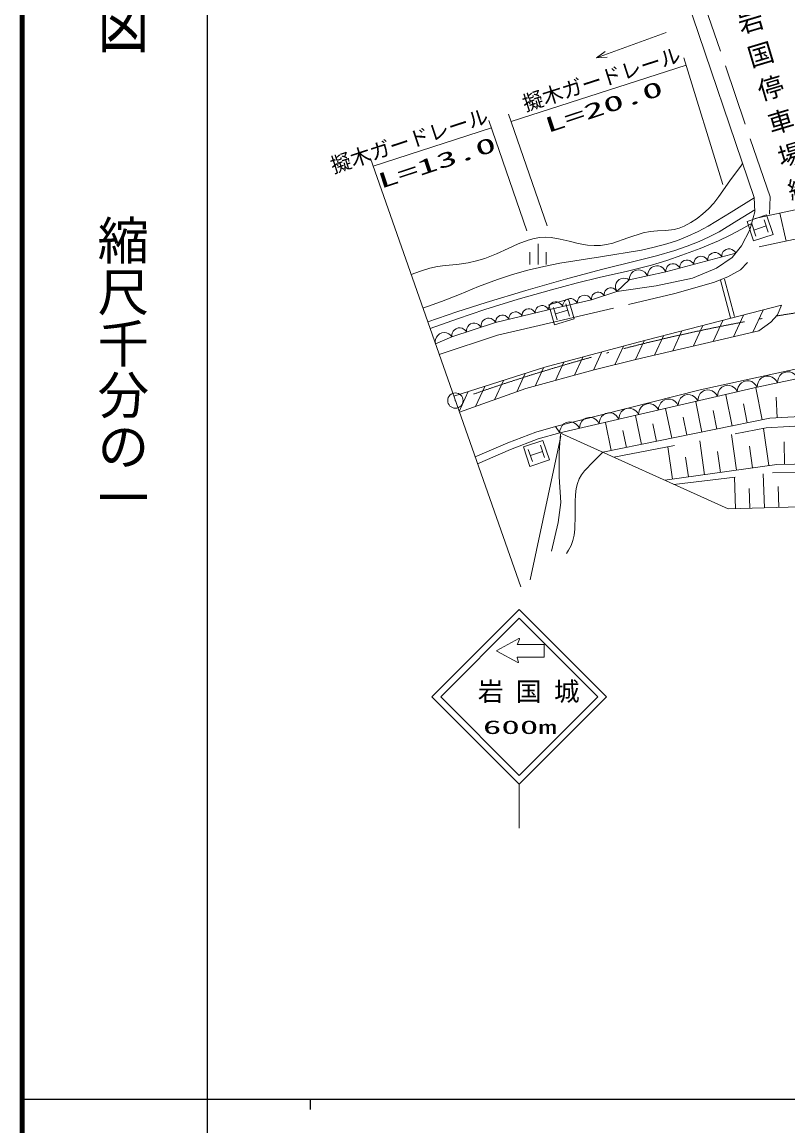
# Model space of a CAD drawing. Units: millimetres, scale not verified. Extents: x 65164 to 705164, y -267 to 359733.
# Drawn here: x 65164 to 139598, y 182142 to 289462 of the extents above; entities that cross this region are included whole.
import ezdxf
from ezdxf.enums import TextEntityAlignment as Align

# ---------------------------------------------------------------- set-up
doc = ezdxf.new("R2010")
doc.units = ezdxf.units.MM
doc.header["$LTSCALE"] = 1000
for name, pattern in [('DASHED', [7.5, 6, -1.5]), ('DASHED_SPACED', [12, 6, -6]), ('LONG_DASHED_DOTTED', [15.25, 12, -1.5, 0.25, -1.5])]:
    doc.linetypes.add(name, pattern=pattern)
for name, color, linetype, lineweight in [('M-TTL', 2, 'Continuous', 140), ('M-TTL-BAND', 7, 'Continuous', 25), ('S-BGD', 7, 'Continuous', 13), ('S-BGD-HTXT', 6, 'Continuous', 13), ('S-BMK', 2, 'LONG_DASHED_DOTTED', 13)]:
    doc.layers.add(name, color=color, linetype=linetype, lineweight=lineweight)
doc.styles.add('@ＭＳ ゴシック', font='')
doc.styles.add('ＭＳ ゴシック', font='')
doc.styles.get('@ＭＳ ゴシック').set_extended_font_data('@MS Gothic')
doc.styles.get('ＭＳ ゴシック').set_extended_font_data('MS Gothic')

# ---------------------------------------------------------------- blocks, each defined once
blk = doc.blocks.new('BUHIN84')
at = {"color": 2, "linetype": 'Continuous', "lineweight": 13}
for radius in [746, 22.5]:
    blk.add_circle((0, 0), radius, dxfattribs=at)
blk = doc.blocks.new('BUHIN89')
at = {"color": 7, "linetype": 'Continuous', "lineweight": 13}
blk.add_lwpolyline([(990, 211), (867, 423), (707, 591), (467, 767), (224, 839), (-24, 864), (-331, 799), (-548, 675), (-740, 509), (-886, 251), (-959, 33), (-990, -211)], dxfattribs=at)
blk = doc.blocks.new('BUHIN90')
at = {"color": 7, "linetype": 'Continuous', "lineweight": 13}
blk.add_lwpolyline([(959, 222), (836, 426), (677, 586), (442, 754), (204, 820), (-38, 840), (-335, 771), (-544, 647), (-728, 483), (-866, 229), (-933, 16), (-959, -222)], dxfattribs=at)
blk = doc.blocks.new('BUHIN125')
at = {"color": 7, "linetype": 'Continuous', "lineweight": 13}
blk.add_lwpolyline([(706, 234), (600, 379), (469, 488), (280, 598), (97, 632), (-87, 630), (-306, 557), (-454, 449), (-582, 313), (-668, 112), (-704, -52), (-706, -234)], dxfattribs=at)
blk = doc.blocks.new('BUHIN126')
at = {"color": 7, "linetype": 'Continuous', "lineweight": 13}
blk.add_lwpolyline([(641, 154), (557, 290), (451, 396), (292, 507), (132, 550), (-30, 562), (-229, 515), (-368, 430), (-490, 320), (-581, 149), (-625, 6), (-641, -154)], dxfattribs=at)
blk = doc.blocks.new('BUHIN127')
at = {"color": 7, "linetype": 'Continuous', "lineweight": 13}
blk.add_lwpolyline([(701, 160), (612, 309), (496, 426), (325, 549), (151, 598), (-25, 613), (-243, 564), (-395, 474), (-530, 355), (-632, 169), (-681, 14), (-701, -160)], dxfattribs=at)
blk = doc.blocks.new('BUHIN128')
at = {"color": 7, "linetype": 'Continuous', "lineweight": 13}
blk.add_lwpolyline([(615, 205), (522, 331), (408, 427), (243, 522), (83, 551), (-77, 549), (-268, 485), (-397, 391), (-508, 272), (-582, 96), (-613, -47), (-615, -205)], dxfattribs=at)
blk = doc.blocks.new('BUHIN130')
at = {"color": 7, "linetype": 'Continuous', "lineweight": 13}
blk.add_lwpolyline([(889, 197), (777, 386), (632, 536), (415, 693), (196, 757), (-27, 777), (-303, 716), (-497, 603), (-669, 453), (-799, 220), (-863, 24), (-889, -197)], dxfattribs=at)
blk = doc.blocks.new('BUHIN131')
at = {"color": 7, "linetype": 'Continuous', "lineweight": 13}
blk.add_lwpolyline([(680, 181), (588, 324), (471, 435), (298, 549), (127, 591), (-47, 599), (-258, 543), (-404, 450), (-532, 328), (-625, 143), (-668, -10), (-680, -181)], dxfattribs=at)
blk = doc.blocks.new('BUHIN11')
at = {"color": 7, "linetype": 'Continuous', "lineweight": 13}
for p, q in [((-800, 205), (-800, -995)), ((0, 1000), (0, -1000)), ((800, 205), (800, -995))]:
    blk.add_line(p, q, dxfattribs=at)
blk = doc.blocks.new('BUHIN139')
at = {"color": 7, "linetype": 'Continuous', "lineweight": 13}
for p, q in [((-395, -791), (-791, 395)), ((593, 198), (-593, -198)), ((791, -395), (395, 791))]:
    blk.add_line(p, q, dxfattribs=at)
blk.add_lwpolyline([(632, 1265), (1265, -632), (-632, -1265), (-1265, 632)], close=True, dxfattribs=at)

msp = doc.modelspace()

# ---------------------------------------------------------------- linework, layer by layer
at = {"layer": 'M-TTL'}
msp.add_line((65164, 359733), (65164, -267), dxfattribs=at)
at = {"layer": 'M-TTL-BAND'}
for p, q in [((83164, 349733), (83164, -267)), ((65164, 184733), (604164, 184733)), ((93164, 184733), (93164, 183733))]:
    msp.add_line(p, q, dxfattribs=at)
at = {"layer": 'S-BGD', "linetype": 'DASHED'}
for p, q in [((126264, 306506), (137860, 272487)), ((137805, 270783), (137860, 272487)), ((133753, 264681), (134974, 265390)), ((134974, 265390), (135683, 266099)), ((128594, 263066), (132374, 264130)), ((132374, 264130), (133753, 264681)), ((116818, 260270), (128594, 263066)), ((111383, 259010), (116818, 260270)), ((105700, 257157), (111383, 259010)), ((117374, 247635), (117503, 249410)), ((117374, 245243), (117374, 247635)), ((117528, 242748), (117374, 245243)), ((117271, 240819), (117528, 242748)), ((116628, 238015), (117271, 240819))]:
    msp.add_line(p, q, dxfattribs=at)
at = {"layer": 'S-BGD'}
for p, q in [((129625, 292136), (136308, 272398)), ((127772, 288456), (120994, 285991)), ((136376, 270360), (146763, 272613)), ((136392, 270997), (136308, 272398)), ((135888, 269259), (136392, 270997)), ((138823, 270891), (139413, 268175)), ((136816, 267612), (147203, 269865)), ((135103, 267718), (135888, 269259)), ((134178, 266569), (135103, 267718)), ((127726, 265188), (134529, 266999)), ((132665, 265532), (134178, 266569)), ((124171, 264401), (127726, 265188)), ((130338, 264579), (132665, 265532)), ((122975, 263273), (124171, 264401)), ((126779, 263822), (130338, 264579)), ((134010, 260723), (133037, 264377)), ((133424, 264480), (134396, 260826)), ((120514, 262453), (122975, 263273)), ((122975, 263273), (126779, 263822)), ((116309, 261496), (120514, 262453)), ((118020, 262058), (118370, 260858)), ((125030, 258335), (138959, 261924)), ((138959, 261924), (138575, 260984)), ((111182, 260265), (116309, 261496)), ((116820, 261708), (117170, 260508)), ((116995, 261108), (118195, 261458)), ((135282, 260977), (134313, 258873)), ((137188, 261468), (136194, 259310)), ((138575, 260984), (137934, 260301)), ((106943, 258864), (111182, 260265)), ((131342, 259962), (130425, 257971)), ((133279, 260461), (132336, 258414)), ((137934, 260301), (136780, 259446)), ((105336, 258180), (106943, 258864)), ((136780, 259446), (124816, 256669)), ((127496, 258971), (126629, 257090)), ((129287, 259432), (128397, 257500)), ((115971, 255900), (125030, 258335)), ((123604, 257952), (122776, 256153)), ((125616, 258486), (124774, 256658)), ((119664, 256892), (118847, 255119)), ((121525, 257393), (120714, 255631)), ((124816, 256669), (120757, 255643)), ((131062, 253714), (147393, 257241)), ((152432, 257352), (136597, 253972)), ((107126, 253093), (115971, 255900)), ((120757, 255643), (114118, 253822)), ((115848, 255861), (115023, 254070)), ((117833, 256400), (117011, 254616)), ((111960, 254627), (111091, 252742)), ((114073, 255297), (113251, 253513)), ((108532, 253539), (107645, 251613)), ((114118, 253822), (107676, 251524)), ((110130, 254046), (109222, 252075)), ((117006, 250138), (131062, 253714)), ((136597, 253972), (117419, 249526)), ((137111, 250788), (136479, 253895)), ((131237, 249594), (130635, 252553)), ((134174, 250191), (133557, 253224)), ((135642, 250489), (135268, 252331)), ((138561, 250979), (138444, 252988)), ((125363, 248399), (124791, 251211)), ((128300, 248997), (127713, 251882)), ((132705, 249892), (132340, 251690)), ((149306, 251608), (137845, 250937)), ((115093, 249603), (117006, 250138)), ((117419, 249526), (117006, 250138)), ((137845, 250937), (121605, 247635)), ((122426, 247802), (121869, 250540)), ((126831, 248698), (126484, 250407)), ((129768, 249295), (129412, 251048)), ((112380, 248558), (115093, 249603)), ((117516, 249196), (114538, 235249)), ((115314, 248938), (117419, 249526)), ((117419, 249526), (133807, 242124)), ((123895, 248101), (123556, 249766)), ((134610, 245896), (134122, 249355)), ((137732, 246336), (137222, 249951)), ((109197, 247190), (112380, 248558)), ((112644, 247910), (109429, 246528)), ((115314, 248938), (112644, 247910)), ((128367, 245015), (127923, 248163)), ((131489, 245456), (131023, 248759)), ((136171, 246116), (135872, 248238)), ((139269, 246460), (139231, 248647)), ((129928, 245235), (129655, 247171)), ((133049, 245676), (132763, 247704)), ((138512, 246447), (127635, 244912)), ((153660, 246715), (138512, 246447)), ((134507, 242146), (134413, 245209)), ((137307, 242232), (137205, 245536)), ((135907, 242189), (135848, 244099)), ((138706, 242275), (138644, 244299)), ((143606, 242425), (133807, 242124)), ((105000, 223860), (113485, 232346)), ((113485, 232346), (121970, 223860)), ((105848, 223860), (113485, 231497)), ((121122, 223860), (113485, 231497)), ((111321, 228363), (113437, 229522)), ((113498, 229468), (113301, 228996)), ((113341, 228936), (115895, 228936)), ((115908, 227711), (115908, 228938)), ((113341, 227190), (111321, 228287)), ((113283, 227656), (113403, 227240)), ((115908, 227711), (113324, 227711)), ((113485, 215375), (105000, 223860)), ((113485, 216224), (105848, 223860)), ((121970, 223860), (113485, 215375)), ((113485, 216224), (121122, 223860)), ((113485, 215375), (113485, 211086))]:
    msp.add_line(p, q, dxfattribs=at)
at = {"layer": 'S-BGD', "linetype": 'DASHED_SPACED'}
for p, q in [((137472, 249999), (147392, 250602)), ((122672, 247153), (137472, 249999)), ((138110, 245642), (153794, 245843)), ((128510, 244517), (138110, 245642))]:
    msp.add_line(p, q, dxfattribs=at)
at = {"layer": 'S-BGD'}
for points in [[(122032, 286062), (120994, 285991), (121837, 286601)], [(102981, 264905), (103874, 265247), (104790, 265533), (105532, 265701), (106283, 265808), (107404, 265900), (108530, 266053), (109331, 266239), (110127, 266485), (111284, 266945), (112416, 267459), (113372, 267890), (114360, 268270), (114921, 268426), (115498, 268524), (116041, 268549), (116585, 268515), (117456, 268365), (118323, 268154), (119223, 267940), (120134, 267784), (120760, 267737), (121392, 267751), (121981, 267826), (122567, 267961), (124034, 268498), (125523, 268977), (126211, 269095), (126909, 269153), (127729, 269196), (128537, 269298), (129025, 269432), (129506, 269627), (130156, 269974), (130780, 270376), (131342, 270810), (131871, 271297), (132394, 271871), (132877, 272492), (133949, 274037), (135074, 275551), (135129, 275622), (135190, 275701)], [(104120, 261660), (105917, 262292), (107693, 262979), (109517, 263739), (111363, 264443), (112826, 264917), (114316, 265337), (115870, 265714), (117438, 266032), (121396, 266635), (125352, 267298), (126599, 267571), (127832, 267903), (128856, 268241), (129869, 268640), (130865, 269101), (131844, 269621), (134089, 270970), (136310, 272362)], [(104586, 260331), (107413, 261298), (110266, 262210), (114122, 263363), (117995, 264458), (121488, 265393), (125005, 266272), (126814, 266735), (128608, 267256), (129799, 267662), (130971, 268125), (131954, 268575), (132918, 269082), (134647, 270152), (136379, 271217)], [(104822, 259658), (107470, 260616), (110148, 261520), (113377, 262510), (116632, 263445), (119005, 264080), (121394, 264658), (123873, 265211), (126346, 265823), (127826, 266276), (129289, 266787), (131078, 267458), (132841, 268185), (133974, 268730), (135090, 269333), (135604, 269625), (136116, 269919)], [(124171, 264401), (123997, 264497), (123815, 264546), (123574, 264567), (123375, 264515), (123192, 264427), (123007, 264253), (122908, 264075), (122844, 263879), (122852, 263638), (122893, 263456), (122975, 263273)], [(106943, 258864), (106804, 259023), (106641, 259138), (106409, 259249), (106191, 259270), (105977, 259250), (105728, 259144), (105565, 259003), (105429, 258832), (105348, 258588), (105322, 258392), (105336, 258180)], [(121605, 247635), (120698, 246755), (119831, 245829), (119552, 245455), (119322, 245046), (119145, 244598), (119022, 244121), (118937, 243498), (118910, 242860), (118928, 241509), (118884, 240153), (118823, 239593), (118703, 239048), (118521, 238578), (118278, 238121), (118187, 237965), (118094, 237810)]]:
    msp.add_lwpolyline(points, dxfattribs=at)
msp.add_lwpolyline([(116915, 260043), (116355, 261963), (118275, 262523), (118835, 260603)], close=True, dxfattribs=at)
for centre, start, end in [((113341, 228979), 157.39017, 270), ((113458, 229484), 337.39017, 118.71979), ((111342, 228325), 118.71979, 241.50227), ((113324, 227668), 90, 196.11287), ((113361, 227228), 241.50227, 16.11286)]:
    msp.add_arc(centre, 43.2, start, end, dxfattribs=at)
at = {"layer": 'S-BGD-HTXT'}
for p, q in [((129470, 285991), (133257, 273665)), ((112707, 279784), (129696, 285257)), ((112456, 280510), (116210, 269640)), ((99279, 275459), (110784, 279165)), ((110533, 279891), (114237, 269167)), ((99024, 276184), (113634, 234544))]:
    msp.add_line(p, q, dxfattribs=at)
at = {"layer": 'S-BMK'}
msp.add_arc((168860, 82211), 181235, 86.18738, 109.6275, dxfattribs=at)

# ---------------------------------------------------------------- block references
at = {"layer": 'S-BGD'}
for name, p in [('BUHIN139', (136890, 269444)), ('BUHIN11', (115310, 266893)), ('BUHIN131', (133849, 266818)), ('BUHIN131', (129767, 265731)), ('BUHIN131', (131128, 266094)), ('BUHIN131', (132488, 266456)), ('BUHIN130', (125060, 264598)), ('BUHIN130', (126838, 264991)), ('BUHIN131', (128407, 265369)), ('BUHIN128', (121129, 262658)), ('BUHIN128', (122360, 263068)), ('BUHIN126', (115668, 261342)), ('BUHIN127', (117010, 261655)), ('BUHIN127', (118411, 261974)), ('BUHIN127', (119813, 262293)), ('BUHIN126', (111823, 260419)), ('BUHIN126', (113104, 260727)), ('BUHIN126', (114386, 261034)), ('BUHIN125', (107649, 259097)), ('BUHIN125', (109062, 259564)), ('BUHIN125', (110475, 260032)), ('BUHIN89', (139566, 254605)), ('BUHIN90', (135638, 253749)), ('BUHIN89', (137586, 254183)), ('BUHIN90', (131802, 252860)), ('BUHIN90', (133720, 253305)), ('BUHIN90', (126049, 251526)), ('BUHIN90', (127967, 251971)), ('BUHIN90', (129884, 252416)), ('BUHIN90', (122213, 250637)), ('BUHIN90', (124131, 251082)), ('BUHIN90', (118378, 249748)), ('BUHIN90', (120295, 250193)), ('BUHIN139', (115159, 247525))]:
    msp.add_blockref(name, p, dxfattribs=at)
at = {"layer": 'S-BMK'}
msp.add_blockref('BUHIN84', (107277, 252663), dxfattribs=at)

# ---------------------------------------------------------------- texts
at = {"layer": 'M-TTL-BAND', "style": '@ＭＳ ゴシック', "width": 1.4}
msp.add_text('平  面  図', height=3666, rotation=270, dxfattribs=at).set_placement((74941, 286208), align=Align.MIDDLE_RIGHT)
at = {"layer": 'M-TTL-BAND', "style": '@ＭＳ ゴシック'}
msp.add_text('縮尺千分の一', height=3666, rotation=270, dxfattribs=at).set_placement((74941, 240763), align=Align.MIDDLE_RIGHT)
at = {"layer": 'S-BGD', "style": 'ＭＳ ゴシック', "width": 2}
msp.add_text('600m', height=1320, dxfattribs=at).set_placement((109952, 219850), align=Align.BOTTOM_LEFT)
at = {"layer": 'S-BGD', "insert": (129561, 306730), "char_height": 1833, "attachment_point": 7, "rotation": 286.7, "style": '@ＭＳ ゴシック'}
msp.add_mtext('\\T1.36;一般県道新岩国停車場線', dxfattribs=at)
at = {"layer": 'S-BGD', "insert": (109458, 223261), "char_height": 1833, "attachment_point": 7, "style": 'ＭＳ ゴシック'}
msp.add_mtext('\\T1.48;岩国城', dxfattribs=at)
at = {"layer": 'S-BGD-HTXT', "style": 'ＭＳ ゴシック'}
for rotation, p in [(17.8, (114221, 280355)), (18.1, (95562, 274334))]:
    msp.add_text('擬木ガードレール', height=1466, rotation=rotation, dxfattribs=at).set_placement(p, align=Align.BOTTOM_LEFT)
at = {"layer": 'S-BGD-HTXT', "style": 'ＭＳ ゴシック', "width": 2}
for s, rotation, p in [('L=20.0', 18.3, (116382, 278246)), ('L=13.0', 18.2, (100153, 272822))]:
    msp.add_text(s, height=1466, rotation=rotation, dxfattribs=at).set_placement(p, align=Align.BOTTOM_LEFT)

doc.saveas('drawing.dxf')
